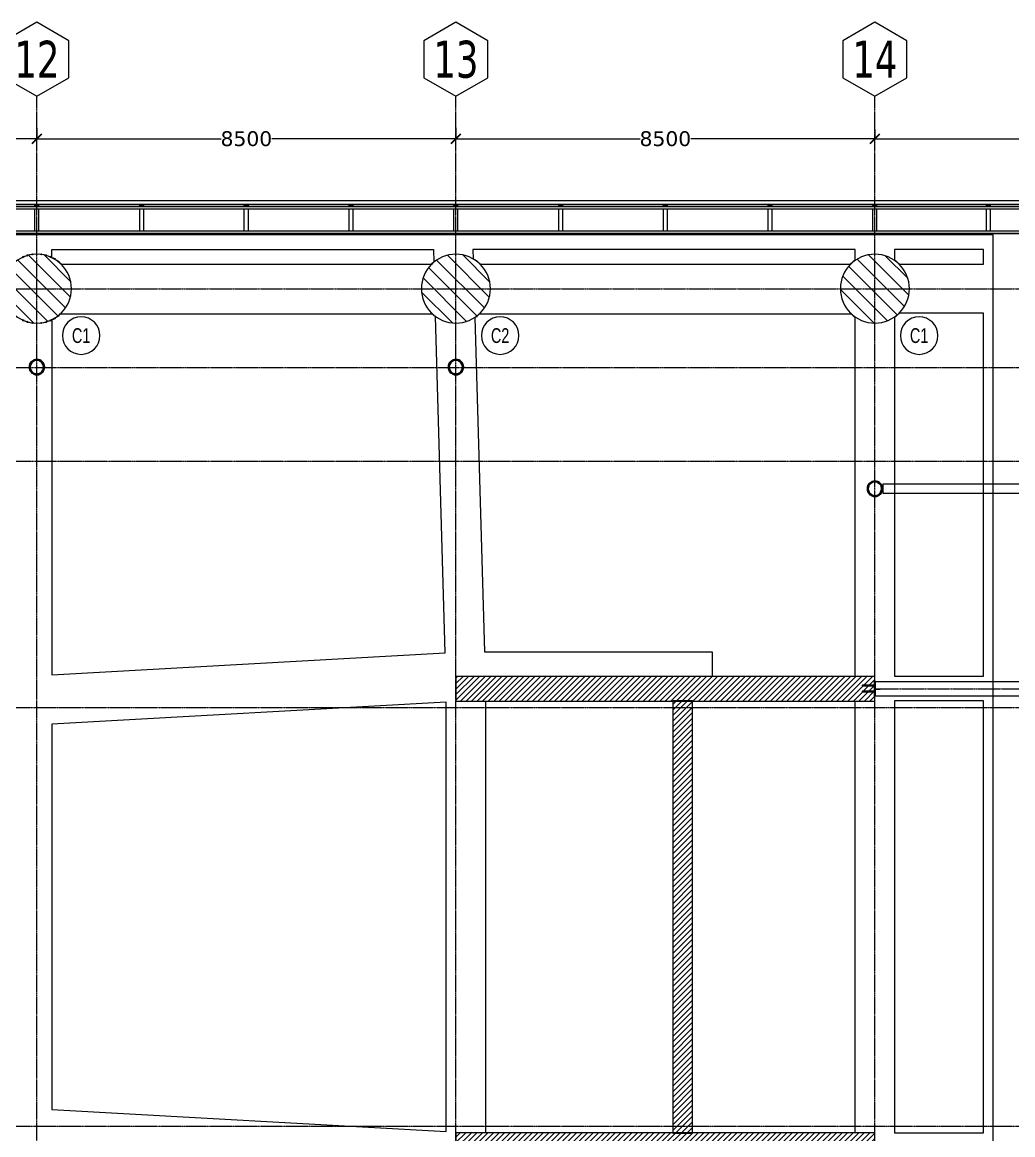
# Model space of a CAD drawing. Header units: millimetres. Extents: x -13767 to 81767, y -11242 to 31862.
# Drawn here: x 42203 to 62297, y 8328 to 30907 of the extents above; entities that cross this region are included whole.
import ezdxf
from ezdxf.enums import TextEntityAlignment as Align

# ---------------------------------------------------------------- set-up
doc = ezdxf.new("R2010")
doc.units = ezdxf.units.MM
doc.header["$LTSCALE"] = 0.95
doc.linetypes.add('DXK_LINE_DOT3', pattern=[5.9187, 2.979, -0.9799, 0.9799, -0.9799])
for name, color, linetype, lineweight in [('0-1', 250, 'Continuous', 5), ('A-WALL-HDLN-1', 110, 'Continuous', 35), ('E_B_PLACA-1', 10, 'Continuous', 25), ('E_B_PLACA-2', 31, 'Continuous', 25), ('E_COLUMNAS', 1, 'Continuous', 18), ('E_COLUMNAS-2', 1, 'Continuous', 25), ('E_COLUMNAS-4', 1, 'Continuous', 35), ('E_TEXTO', 3, 'Continuous', 9), ('E_VIGAS', 5, 'Continuous', 9), ('E_VIGAS-1', 6, 'Continuous', 25), ('E_VIGAS-2', 10, 'Continuous', 25), ('HCB_EJES', 1, 'DXK_LINE_DOT3', 9), ('HCB_VIGAS', 4, 'Continuous', 15), ('S-COLS-HDLN-1', 1, 'Continuous', 35)]:
    doc.layers.add(name, color=color, linetype=linetype, lineweight=lineweight)
for name, color, linetype in [('COTAS', 8, 'Continuous'), ('HCB-ACH_PANT', 253, 'Continuous'), ('HCB-EJES', 1, 'Continuous'), ('HCB-PLATINAS', 5, 'Continuous'), ('HCB-ROTULOS', 2, 'Continuous'), ('HCB_PANTALLAS', 6, 'Continuous')]:
    doc.layers.add(name, color=color, linetype=linetype)
doc.styles.add('Arial Narrow', font='', dxfattribs={"width": 0.85, "height": 0.3})
doc.styles.add('VERDANA', font='verdana.ttf')
doc.styles.get('Arial Narrow').set_extended_font_data('Arial Narrow')
doc.dimstyles.new('1.125', dxfattribs={"dimscale": 0, "dimtxt": 300, "dimasz": 200, "dimexe": 4, "dimexo": 4, "dimgap": 15, "dimtad": 0, "dimdec": 0, "dimzin": 4, "dimdsep": 46, "dimtxsty": 'VERDANA', "dimblk": 'ARCHTICK', "dimcen": -10, "dimclrd": 256, "dimclrt": 3, "dimadec": 0, "dimazin": 0, "dimtfac": 1, "dimtdec": 0, "dimtmove": 2, "dimatfit": 0, "dimldrblk": 'OBLIQUE', "dimfxl": 0.05, "dimtolj": 1, "dimtzin": 0, "dimarcsym": 0})

# ---------------------------------------------------------------- blocks, each defined once
blk = doc.blocks.new('EST_SFM_VIGA-METALICA-SECCION-C - EST_SFM_VIGA-METALICA-UPN160-1558583-_26_00m_N_E_-NIVEL-7 DOC')
at = {"layer": 'E_VIGAS-1'}
for p, q in [((30.113, 0.018), (-30.274, 0.018)), ((-30.269, -0.047), (30.107, -0.047))]:
    blk.add_line(p, q, dxfattribs=at)
blk = doc.blocks.new('EST_SFM_VIGA-METALICA-SECCION-C - EST_SFM_VIGA-METALICA-UPN100-1526554-_26_00m_N_E_-NIVEL-7 DOC')
at = {"layer": 'E_VIGAS-2'}
for p, q in [((34.942, 0.018), (-34.929, 0.018)), ((-34.929, -0.032), (34.942, -0.032))]:
    blk.add_line(p, q, dxfattribs=at)
blk = doc.blocks.new('EST_SFM_VIGA-METALICA-SECCION-C - EST_SFM_VIGA-METALICA-UPN100-1526616-_26_00m_N_E_-NIVEL-7 DOC')
at = {"layer": 'E_VIGAS-2'}
for p, q in [((29.794, 0.032), (-30.582, 0.032)), ((-30.582, -0.018), (29.794, -0.018))]:
    blk.add_line(p, q, dxfattribs=at)
blk = doc.blocks.new('DCTIB_CNI_EST_MOD-1A-FAC_0001_rvt-1-_26_00m_N_E_-NIVEL-7 DOC')
at = {"layer": 'E_B_PLACA-1'}
for p, q in [((-75.147, 167.83), (-5.177, 167.83)), ((-9.976, 167.28), (-70.353, 167.28))]:
    blk.add_line(p, q, dxfattribs=at)
at = {"layer": 'E_B_PLACA-2'}
for p, q in [((-5.177, 167.83), (-75.147, 167.83)), ((-70.353, 167.28), (-9.976, 167.28))]:
    blk.add_line(p, q, dxfattribs=at)
at = {"layer": 'E_VIGAS-1'}
for p, q in [((-31.703, 167.859), (-31.675, 167.859)), ((-31.703, 167.858), (-31.703, 167.859)), ((-31.621, 167.858), (-31.703, 167.858)), ((-31.703, 167.83), (-31.703, 167.858)), ((-31.664, 167.864), (-31.664, 167.878)), ((-31.664, 167.859), (-31.664, 167.864)), ((-31.659, 167.878), (-31.659, 167.864)), ((-31.659, 167.864), (-31.659, 167.859)), ((-31.649, 167.859), (-31.621, 167.859)), ((-31.621, 167.859), (-31.621, 167.858)), ((-31.621, 167.83), (-31.621, 167.858)), ((-29.578, 167.858), (-29.578, 167.859)), ((-29.578, 167.859), (-29.55, 167.859)), ((-29.496, 167.858), (-29.578, 167.858)), ((-29.578, 167.858), (-29.578, 167.83)), ((-29.54, 167.864), (-29.54, 167.878)), ((-29.54, 167.859), (-29.54, 167.864)), ((-29.535, 167.878), (-29.535, 167.864)), ((-29.535, 167.864), (-29.535, 167.859)), ((-29.524, 167.859), (-29.496, 167.859)), ((-29.496, 167.859), (-29.496, 167.858)), ((-29.496, 167.858), (-29.496, 167.83)), ((-27.454, 167.859), (-27.426, 167.859)), ((-27.454, 167.858), (-27.454, 167.859)), ((-27.372, 167.858), (-27.454, 167.858)), ((-27.454, 167.83), (-27.454, 167.858)), ((-27.415, 167.864), (-27.415, 167.878)), ((-27.415, 167.859), (-27.415, 167.864)), ((-27.41, 167.878), (-27.41, 167.864)), ((-27.41, 167.864), (-27.41, 167.859)), ((-27.399, 167.859), (-27.372, 167.859)), ((-27.372, 167.859), (-27.372, 167.858)), ((-27.372, 167.83), (-27.372, 167.858)), ((-25.328, 167.859), (-25.3, 167.859)), ((-25.328, 167.858), (-25.328, 167.859)), ((-25.246, 167.858), (-25.328, 167.858)), ((-25.328, 167.83), (-25.328, 167.858)), ((-25.29, 167.864), (-25.29, 167.878)), ((-25.29, 167.859), (-25.29, 167.864)), ((-25.285, 167.878), (-25.285, 167.864)), ((-25.285, 167.864), (-25.285, 167.859)), ((-25.274, 167.859), (-25.246, 167.859)), ((-25.246, 167.859), (-25.246, 167.858)), ((-25.246, 167.83), (-25.246, 167.858)), ((-23.203, 167.859), (-23.175, 167.859)), ((-23.203, 167.858), (-23.203, 167.859)), ((-23.121, 167.858), (-23.203, 167.858)), ((-23.203, 167.83), (-23.203, 167.858)), ((-23.164, 167.864), (-23.164, 167.878)), ((-23.164, 167.859), (-23.164, 167.864)), ((-23.159, 167.878), (-23.159, 167.864)), ((-23.159, 167.864), (-23.159, 167.859)), ((-23.149, 167.859), (-23.121, 167.859)), ((-23.121, 167.859), (-23.121, 167.858)), ((-23.121, 167.83), (-23.121, 167.858)), ((-21.078, 167.858), (-21.078, 167.859)), ((-21.078, 167.859), (-21.05, 167.859)), ((-20.996, 167.858), (-21.078, 167.858)), ((-21.078, 167.858), (-21.078, 167.83)), ((-21.04, 167.864), (-21.04, 167.878)), ((-21.04, 167.859), (-21.04, 167.864)), ((-21.035, 167.878), (-21.035, 167.864)), ((-21.035, 167.864), (-21.035, 167.859)), ((-21.024, 167.859), (-20.996, 167.859)), ((-20.996, 167.859), (-20.996, 167.858)), ((-20.996, 167.858), (-20.996, 167.83)), ((-18.953, 167.859), (-18.925, 167.859)), ((-18.953, 167.858), (-18.953, 167.859)), ((-18.871, 167.858), (-18.953, 167.858)), ((-18.953, 167.83), (-18.953, 167.858)), ((-18.915, 167.864), (-18.915, 167.878)), ((-18.915, 167.859), (-18.915, 167.864)), ((-18.91, 167.878), (-18.91, 167.864)), ((-18.91, 167.864), (-18.91, 167.859)), ((-18.899, 167.859), (-18.871, 167.859)), ((-18.871, 167.859), (-18.871, 167.858)), ((-18.871, 167.83), (-18.871, 167.858)), ((-16.828, 167.859), (-16.8, 167.859)), ((-16.828, 167.858), (-16.828, 167.859)), ((-16.746, 167.858), (-16.828, 167.858)), ((-16.828, 167.83), (-16.828, 167.858)), ((-16.79, 167.864), (-16.79, 167.878)), ((-16.79, 167.859), (-16.79, 167.864)), ((-16.785, 167.878), (-16.785, 167.864)), ((-16.785, 167.864), (-16.785, 167.859)), ((-16.774, 167.859), (-16.746, 167.859)), ((-16.746, 167.859), (-16.746, 167.858)), ((-16.746, 167.83), (-16.746, 167.858)), ((-14.703, 167.859), (-14.675, 167.859)), ((-14.703, 167.858), (-14.703, 167.859)), ((-14.703, 167.858), (-14.621, 167.858)), ((-14.621, 167.858), (-14.703, 167.858)), ((-14.703, 167.83), (-14.703, 167.858)), ((-14.665, 167.864), (-14.665, 167.878)), ((-14.665, 167.859), (-14.665, 167.864)), ((-14.66, 167.878), (-14.66, 167.864)), ((-14.66, 167.864), (-14.66, 167.859)), ((-14.649, 167.859), (-14.621, 167.859)), ((-14.621, 167.859), (-14.621, 167.858)), ((-14.621, 167.83), (-14.621, 167.858)), ((-12.403, 167.858), (-12.403, 167.859)), ((-12.403, 167.859), (-12.375, 167.859)), ((-12.403, 167.858), (-12.321, 167.858)), ((-12.321, 167.858), (-12.403, 167.858)), ((-12.403, 167.858), (-12.403, 167.83)), ((-12.365, 167.864), (-12.365, 167.878)), ((-12.365, 167.859), (-12.365, 167.864)), ((-12.36, 167.878), (-12.36, 167.864)), ((-12.36, 167.864), (-12.36, 167.859)), ((-12.349, 167.859), (-12.321, 167.859)), ((-12.321, 167.859), (-12.321, 167.858)), ((-12.321, 167.858), (-12.321, 167.83)), ((-31.703, 167.263), (-31.703, 167.28)), ((-31.621, 167.263), (-31.703, 167.263)), ((-31.621, 167.263), (-31.621, 167.28)), ((-29.578, 167.28), (-29.578, 167.263)), ((-29.496, 167.263), (-29.578, 167.263)), ((-29.496, 167.28), (-29.496, 167.263)), ((-27.454, 167.26), (-27.454, 167.28)), ((-27.372, 167.26), (-27.454, 167.26)), ((-27.372, 167.26), (-27.372, 167.28)), ((-25.328, 167.263), (-25.328, 167.28)), ((-25.246, 167.263), (-25.328, 167.263)), ((-25.246, 167.263), (-25.246, 167.28)), ((-23.203, 167.263), (-23.203, 167.28)), ((-23.121, 167.263), (-23.203, 167.263)), ((-23.121, 167.263), (-23.121, 167.28)), ((-21.078, 167.28), (-21.078, 167.263)), ((-20.996, 167.263), (-21.078, 167.263)), ((-20.996, 167.28), (-20.996, 167.263)), ((-18.953, 167.263), (-18.953, 167.28)), ((-18.871, 167.263), (-18.953, 167.263)), ((-18.871, 167.263), (-18.871, 167.28)), ((-16.828, 167.263), (-16.828, 167.28)), ((-16.746, 167.263), (-16.828, 167.263)), ((-16.746, 167.263), (-16.746, 167.28)), ((-14.703, 167.263), (-14.703, 167.28)), ((-14.621, 167.263), (-14.703, 167.263)), ((-14.621, 167.263), (-14.621, 167.28)), ((-12.403, 167.28), (-12.403, 167.263)), ((-12.321, 167.263), (-12.403, 167.263)), ((-12.321, 167.28), (-12.321, 167.263))]:
    blk.add_line(p, q, dxfattribs=at)
for points, knots in [([(-31.664, 167.864), (-31.664, 167.863), (-31.665, 167.862), (-31.666, 167.86), (-31.668, 167.86), (-31.669, 167.859), (-31.67, 167.859), (-31.672, 167.859), (-31.674, 167.859), (-31.675, 167.859)], [0, 0, 0, 0, 0.285714, 0.428571, 0.571429, 0.678571, 0.732143, 0.785714, 1, 1, 1, 1]), ([(-31.675, 167.859), (-31.674, 167.859), (-31.673, 167.859), (-31.67, 167.859), (-31.668, 167.86), (-31.666, 167.86), (-31.665, 167.862), (-31.664, 167.863), (-31.664, 167.864)], [0, 0, 0, 0, 0.142857, 0.285714, 0.428571, 0.571429, 0.785714, 1, 1, 1, 1]), ([(-31.659, 167.864), (-31.659, 167.863), (-31.659, 167.862), (-31.657, 167.86), (-31.656, 167.86), (-31.654, 167.859), (-31.653, 167.859), (-31.652, 167.859), (-31.65, 167.859), (-31.649, 167.859)], [0, 0, 0, 0, 0.285714, 0.428571, 0.571429, 0.678571, 0.732143, 0.785714, 1, 1, 1, 1]), ([(-31.649, 167.859), (-31.65, 167.859), (-31.651, 167.859), (-31.654, 167.859), (-31.656, 167.86), (-31.658, 167.86), (-31.659, 167.862), (-31.659, 167.863), (-31.659, 167.864)], [0, 0, 0, 0, 0.142857, 0.285714, 0.428571, 0.571429, 0.785714, 1, 1, 1, 1]), ([(-29.55, 167.859), (-29.549, 167.859), (-29.548, 167.859), (-29.545, 167.859), (-29.543, 167.86), (-29.541, 167.86), (-29.54, 167.862), (-29.54, 167.863), (-29.54, 167.864)], [0, 0, 0, 0, 0.142857, 0.285714, 0.428571, 0.571429, 0.785714, 1, 1, 1, 1]), ([(-29.54, 167.864), (-29.54, 167.863), (-29.54, 167.862), (-29.542, 167.86), (-29.543, 167.86), (-29.545, 167.859), (-29.546, 167.859), (-29.547, 167.859), (-29.549, 167.859), (-29.55, 167.859)], [0, 0, 0, 0, 0.285714, 0.428571, 0.571429, 0.678571, 0.732143, 0.785714, 1, 1, 1, 1]), ([(-29.524, 167.859), (-29.525, 167.859), (-29.526, 167.859), (-29.529, 167.859), (-29.531, 167.86), (-29.533, 167.86), (-29.534, 167.862), (-29.535, 167.863), (-29.535, 167.864)], [0, 0, 0, 0, 0.142857, 0.285714, 0.428571, 0.571429, 0.785714, 1, 1, 1, 1]), ([(-29.535, 167.864), (-29.535, 167.863), (-29.534, 167.862), (-29.533, 167.86), (-29.531, 167.86), (-29.53, 167.859), (-29.529, 167.859), (-29.527, 167.859), (-29.525, 167.859), (-29.524, 167.859)], [0, 0, 0, 0, 0.285714, 0.428571, 0.571429, 0.678571, 0.732143, 0.785714, 1, 1, 1, 1]), ([(-27.415, 167.864), (-27.415, 167.863), (-27.415, 167.862), (-27.417, 167.86), (-27.419, 167.86), (-27.42, 167.859), (-27.421, 167.859), (-27.423, 167.859), (-27.424, 167.859), (-27.426, 167.859)], [0, 0, 0, 0, 0.285714, 0.428571, 0.571429, 0.678571, 0.732143, 0.785714, 1, 1, 1, 1]), ([(-27.426, 167.859), (-27.425, 167.859), (-27.423, 167.859), (-27.421, 167.859), (-27.419, 167.86), (-27.417, 167.86), (-27.415, 167.862), (-27.415, 167.863), (-27.415, 167.864)], [0, 0, 0, 0, 0.142857, 0.285714, 0.428571, 0.571429, 0.785714, 1, 1, 1, 1]), ([(-27.41, 167.864), (-27.41, 167.863), (-27.41, 167.862), (-27.408, 167.86), (-27.407, 167.86), (-27.405, 167.859), (-27.404, 167.859), (-27.402, 167.859), (-27.401, 167.859), (-27.399, 167.859)], [0, 0, 0, 0, 0.285714, 0.428571, 0.571429, 0.678571, 0.732143, 0.785714, 1, 1, 1, 1]), ([(-27.399, 167.859), (-27.4, 167.859), (-27.402, 167.859), (-27.404, 167.859), (-27.406, 167.86), (-27.408, 167.86), (-27.41, 167.862), (-27.41, 167.863), (-27.41, 167.864)], [0, 0, 0, 0, 0.142857, 0.285714, 0.428571, 0.571429, 0.785714, 1, 1, 1, 1]), ([(-25.29, 167.864), (-25.29, 167.863), (-25.29, 167.862), (-25.292, 167.86), (-25.293, 167.86), (-25.295, 167.859), (-25.296, 167.859), (-25.297, 167.859), (-25.299, 167.859), (-25.3, 167.859)], [0, 0, 0, 0, 0.285714, 0.428571, 0.571429, 0.678571, 0.732143, 0.785714, 1, 1, 1, 1]), ([(-25.3, 167.859), (-25.299, 167.859), (-25.298, 167.859), (-25.295, 167.859), (-25.293, 167.86), (-25.291, 167.86), (-25.29, 167.862), (-25.29, 167.863), (-25.29, 167.864)], [0, 0, 0, 0, 0.142857, 0.285714, 0.428571, 0.571429, 0.785714, 1, 1, 1, 1]), ([(-25.285, 167.864), (-25.285, 167.863), (-25.284, 167.862), (-25.283, 167.86), (-25.281, 167.86), (-25.28, 167.859), (-25.279, 167.859), (-25.277, 167.859), (-25.275, 167.859), (-25.274, 167.859)], [0, 0, 0, 0, 0.285714, 0.428571, 0.571429, 0.678571, 0.732143, 0.785714, 1, 1, 1, 1]), ([(-25.274, 167.859), (-25.275, 167.859), (-25.276, 167.859), (-25.279, 167.859), (-25.281, 167.86), (-25.283, 167.86), (-25.284, 167.862), (-25.285, 167.863), (-25.285, 167.864)], [0, 0, 0, 0, 0.142857, 0.285714, 0.428571, 0.571429, 0.785714, 1, 1, 1, 1]), ([(-23.164, 167.864), (-23.164, 167.863), (-23.165, 167.862), (-23.166, 167.86), (-23.168, 167.86), (-23.169, 167.859), (-23.17, 167.859), (-23.172, 167.859), (-23.174, 167.859), (-23.175, 167.859)], [0, 0, 0, 0, 0.285714, 0.428571, 0.571429, 0.678571, 0.732143, 0.785714, 1, 1, 1, 1]), ([(-23.175, 167.859), (-23.174, 167.859), (-23.173, 167.859), (-23.17, 167.859), (-23.168, 167.86), (-23.166, 167.86), (-23.165, 167.862), (-23.164, 167.863), (-23.164, 167.864)], [0, 0, 0, 0, 0.142857, 0.285714, 0.428571, 0.571429, 0.785714, 1, 1, 1, 1]), ([(-23.159, 167.864), (-23.159, 167.863), (-23.159, 167.862), (-23.157, 167.86), (-23.156, 167.86), (-23.154, 167.859), (-23.153, 167.859), (-23.152, 167.859), (-23.15, 167.859), (-23.149, 167.859)], [0, 0, 0, 0, 0.285714, 0.428571, 0.571429, 0.678571, 0.732143, 0.785714, 1, 1, 1, 1]), ([(-23.149, 167.859), (-23.15, 167.859), (-23.151, 167.859), (-23.154, 167.859), (-23.156, 167.86), (-23.158, 167.86), (-23.159, 167.862), (-23.159, 167.863), (-23.159, 167.864)], [0, 0, 0, 0, 0.142857, 0.285714, 0.428571, 0.571429, 0.785714, 1, 1, 1, 1]), ([(-21.05, 167.859), (-21.049, 167.859), (-21.048, 167.859), (-21.045, 167.859), (-21.043, 167.86), (-21.041, 167.86), (-21.04, 167.862), (-21.04, 167.863), (-21.04, 167.864)], [0, 0, 0, 0, 0.142857, 0.285714, 0.428571, 0.571429, 0.785714, 1, 1, 1, 1]), ([(-21.04, 167.864), (-21.04, 167.863), (-21.04, 167.862), (-21.042, 167.86), (-21.043, 167.86), (-21.045, 167.859), (-21.046, 167.859), (-21.047, 167.859), (-21.049, 167.859), (-21.05, 167.859)], [0, 0, 0, 0, 0.285714, 0.428571, 0.571429, 0.678571, 0.732143, 0.785714, 1, 1, 1, 1]), ([(-21.024, 167.859), (-21.025, 167.859), (-21.026, 167.859), (-21.029, 167.859), (-21.031, 167.86), (-21.033, 167.86), (-21.034, 167.862), (-21.035, 167.863), (-21.035, 167.864)], [0, 0, 0, 0, 0.142857, 0.285714, 0.428571, 0.571429, 0.785714, 1, 1, 1, 1]), ([(-21.035, 167.864), (-21.035, 167.863), (-21.034, 167.862), (-21.033, 167.86), (-21.031, 167.86), (-21.03, 167.859), (-21.029, 167.859), (-21.027, 167.859), (-21.025, 167.859), (-21.024, 167.859)], [0, 0, 0, 0, 0.285714, 0.428571, 0.571429, 0.678571, 0.732143, 0.785714, 1, 1, 1, 1]), ([(-18.915, 167.864), (-18.915, 167.863), (-18.915, 167.862), (-18.917, 167.86), (-18.918, 167.86), (-18.92, 167.859), (-18.921, 167.859), (-18.922, 167.859), (-18.924, 167.859), (-18.925, 167.859)], [0, 0, 0, 0, 0.285714, 0.428571, 0.571429, 0.678571, 0.732143, 0.785714, 1, 1, 1, 1]), ([(-18.925, 167.859), (-18.924, 167.859), (-18.923, 167.859), (-18.92, 167.859), (-18.918, 167.86), (-18.916, 167.86), (-18.915, 167.862), (-18.915, 167.863), (-18.915, 167.864)], [0, 0, 0, 0, 0.142857, 0.285714, 0.428571, 0.571429, 0.785714, 1, 1, 1, 1]), ([(-18.91, 167.864), (-18.91, 167.863), (-18.909, 167.862), (-18.908, 167.86), (-18.906, 167.86), (-18.905, 167.859), (-18.904, 167.859), (-18.902, 167.859), (-18.9, 167.859), (-18.899, 167.859)], [0, 0, 0, 0, 0.285714, 0.428571, 0.571429, 0.678571, 0.732143, 0.785714, 1, 1, 1, 1]), ([(-18.899, 167.859), (-18.9, 167.859), (-18.901, 167.859), (-18.904, 167.859), (-18.906, 167.86), (-18.908, 167.86), (-18.909, 167.862), (-18.91, 167.863), (-18.91, 167.864)], [0, 0, 0, 0, 0.142857, 0.285714, 0.428571, 0.571429, 0.785714, 1, 1, 1, 1]), ([(-16.79, 167.864), (-16.79, 167.863), (-16.79, 167.862), (-16.792, 167.86), (-16.793, 167.86), (-16.795, 167.859), (-16.796, 167.859), (-16.797, 167.859), (-16.799, 167.859), (-16.8, 167.859)], [0, 0, 0, 0, 0.285714, 0.428571, 0.571429, 0.678571, 0.732143, 0.785714, 1, 1, 1, 1]), ([(-16.8, 167.859), (-16.799, 167.859), (-16.798, 167.859), (-16.795, 167.859), (-16.793, 167.86), (-16.791, 167.86), (-16.79, 167.862), (-16.79, 167.863), (-16.79, 167.864)], [0, 0, 0, 0, 0.142857, 0.285714, 0.428571, 0.571429, 0.785714, 1, 1, 1, 1]), ([(-16.785, 167.864), (-16.785, 167.863), (-16.784, 167.862), (-16.783, 167.86), (-16.781, 167.86), (-16.78, 167.859), (-16.779, 167.859), (-16.777, 167.859), (-16.775, 167.859), (-16.774, 167.859)], [0, 0, 0, 0, 0.285714, 0.428571, 0.571429, 0.678571, 0.732143, 0.785714, 1, 1, 1, 1]), ([(-16.774, 167.859), (-16.775, 167.859), (-16.776, 167.859), (-16.779, 167.859), (-16.781, 167.86), (-16.783, 167.86), (-16.784, 167.862), (-16.785, 167.863), (-16.785, 167.864)], [0, 0, 0, 0, 0.142857, 0.285714, 0.428571, 0.571429, 0.785714, 1, 1, 1, 1]), ([(-14.665, 167.864), (-14.665, 167.863), (-14.665, 167.862), (-14.667, 167.86), (-14.668, 167.86), (-14.67, 167.859), (-14.671, 167.859), (-14.672, 167.859), (-14.674, 167.859), (-14.675, 167.859)], [0, 0, 0, 0, 0.285714, 0.428571, 0.571429, 0.678571, 0.732143, 0.785714, 1, 1, 1, 1]), ([(-14.675, 167.859), (-14.674, 167.859), (-14.673, 167.859), (-14.67, 167.859), (-14.668, 167.86), (-14.666, 167.86), (-14.665, 167.862), (-14.665, 167.863), (-14.665, 167.864)], [0, 0, 0, 0, 0.142857, 0.285714, 0.428571, 0.571429, 0.785714, 1, 1, 1, 1]), ([(-14.66, 167.864), (-14.66, 167.863), (-14.659, 167.862), (-14.658, 167.86), (-14.656, 167.86), (-14.655, 167.859), (-14.654, 167.859), (-14.652, 167.859), (-14.65, 167.859), (-14.649, 167.859)], [0, 0, 0, 0, 0.285714, 0.428571, 0.571429, 0.678571, 0.732143, 0.785714, 1, 1, 1, 1]), ([(-14.649, 167.859), (-14.65, 167.859), (-14.651, 167.859), (-14.654, 167.859), (-14.656, 167.86), (-14.658, 167.86), (-14.659, 167.862), (-14.66, 167.863), (-14.66, 167.864)], [0, 0, 0, 0, 0.142857, 0.285714, 0.428571, 0.571429, 0.785714, 1, 1, 1, 1]), ([(-12.375, 167.859), (-12.374, 167.859), (-12.373, 167.859), (-12.37, 167.859), (-12.368, 167.86), (-12.366, 167.86), (-12.365, 167.862), (-12.365, 167.863), (-12.365, 167.864)], [0, 0, 0, 0, 0.142857, 0.285714, 0.428571, 0.571429, 0.785714, 1, 1, 1, 1]), ([(-12.365, 167.864), (-12.365, 167.863), (-12.365, 167.862), (-12.367, 167.86), (-12.368, 167.86), (-12.37, 167.859), (-12.371, 167.859), (-12.372, 167.859), (-12.374, 167.859), (-12.375, 167.859)], [0, 0, 0, 0, 0.285714, 0.428571, 0.571429, 0.678571, 0.732143, 0.785714, 1, 1, 1, 1]), ([(-12.349, 167.859), (-12.35, 167.859), (-12.351, 167.859), (-12.354, 167.859), (-12.356, 167.86), (-12.358, 167.86), (-12.359, 167.862), (-12.36, 167.863), (-12.36, 167.864)], [0, 0, 0, 0, 0.142857, 0.285714, 0.428571, 0.571429, 0.785714, 1, 1, 1, 1]), ([(-12.36, 167.864), (-12.36, 167.863), (-12.359, 167.862), (-12.358, 167.86), (-12.356, 167.86), (-12.355, 167.859), (-12.354, 167.859), (-12.352, 167.859), (-12.35, 167.859), (-12.349, 167.859)], [0, 0, 0, 0, 0.285714, 0.428571, 0.571429, 0.678571, 0.732143, 0.785714, 1, 1, 1, 1])]:
    blk.add_open_spline(points, degree=3, knots=knots, dxfattribs=at)
at = {"layer": 'E_VIGAS-2'}
for p, q in [((-31.703, 167.33), (-31.703, 167.78)), ((-31.621, 167.33), (-31.621, 167.78)), ((-29.578, 167.78), (-29.578, 167.33)), ((-29.496, 167.78), (-29.496, 167.33)), ((-27.454, 167.33), (-27.454, 167.78)), ((-27.372, 167.33), (-27.372, 167.78)), ((-25.328, 167.33), (-25.328, 167.78)), ((-25.246, 167.33), (-25.246, 167.78)), ((-23.203, 167.33), (-23.203, 167.78)), ((-23.121, 167.33), (-23.121, 167.78)), ((-21.078, 167.78), (-21.078, 167.33)), ((-20.996, 167.78), (-20.996, 167.33)), ((-18.953, 167.33), (-18.953, 167.78)), ((-18.871, 167.33), (-18.871, 167.78)), ((-16.828, 167.33), (-16.828, 167.78)), ((-16.746, 167.33), (-16.746, 167.78)), ((-14.703, 167.33), (-14.703, 167.78)), ((-14.621, 167.33), (-14.621, 167.78)), ((-12.403, 167.78), (-12.403, 167.33)), ((-12.321, 167.78), (-12.321, 167.33))]:
    blk.add_line(p, q, dxfattribs=at)
at = {"layer": 'E_VIGAS-1'}
for name, p in [('EST_SFM_VIGA-METALICA-SECCION-C - EST_SFM_VIGA-METALICA-UPN160-1558583-_26_00m_N_E_-NIVEL-7 DOC', (-40.084, 167.925)), ('EST_SFM_VIGA-METALICA-SECCION-C - EST_SFM_VIGA-METALICA-UPN100-1526554-_26_00m_N_E_-NIVEL-7 DOC', (-40.169, 167.812)), ('EST_SFM_VIGA-METALICA-SECCION-C - EST_SFM_VIGA-METALICA-UPN100-1526616-_26_00m_N_E_-NIVEL-7 DOC', (-39.77, 167.298))]:
    blk.add_blockref(name, p, dxfattribs=at)
blk = doc.blocks.new('EST_SCM_COLUMNA-SECCION-CIRCULAR - EST_SCM_COLUMNA-CONCRETO-CIRCULAR_Ø_140cm-V13-_26_00m_N_E_-NIVEL-7 DOC')
at = {"layer": 'E_COLUMNAS'}
h = blk.add_hatch(dxfattribs=at)
h.set_pattern_fill('FP_12', color=256, style=0, pattern_type=2)
h.set_pattern_definition([(135, (31.662, -166.162), (-0.15909903, -0.15909903), [])])
h.paths.add_polyline_path([(0, -0.7), (0.091, -0.694), (0.181, -0.676), (0.268, -0.647), (0.35, -0.606), (0.426, -0.555), (0.495, -0.495), (0.555, -0.426), (0.606, -0.35), (0.647, -0.268), (0.676, -0.181), (0.694, -0.091), (0.7, 0), (0.694, 0.093), (0.675, 0.183), (0.645, 0.271), (0.603, 0.354), (0.551, 0.431), (0.485, 0.503), (0.426, 0.555), (0.347, 0.608), (0.265, 0.648), (0.179, 0.677), (0.089, 0.694), (-0.005, 0.7), (-0.091, 0.694), (-0.181, 0.676), (-0.268, 0.647), (-0.35, 0.606), (-0.426, 0.555), (-0.495, 0.495), (-0.555, 0.426), (-0.606, 0.35), (-0.649, 0.261), (-0.676, 0.181), (-0.694, 0.091), (-0.7, 0), (-0.694, -0.093), (-0.675, -0.183), (-0.645, -0.271), (-0.603, -0.354), (-0.551, -0.431), (-0.487, -0.502), (-0.426, -0.555), (-0.339, -0.612), (-0.259, -0.65), (-0.169, -0.679), (-0.091, -0.694), (-0.005, -0.7)])
at = {"layer": 'E_COLUMNAS-2'}
for start, end in [(0, 180), (180, 0)]:
    blk.add_arc((0, 0), 0.7, start, end, dxfattribs=at)
blk = doc.blocks.new('EST_SCM_COLUMNA-SECCION-CIRCULAR - EST_SCM_COLUMNA-CONCRETO-CIRCULAR_Ø_140cm-V14-_26_00m_N_E_-NIVEL-7 DOC')
at = {"layer": 'E_COLUMNAS'}
h = blk.add_hatch(dxfattribs=at)
h.set_pattern_fill('FP_13', color=256, style=0, pattern_type=2)
h.set_pattern_definition([(135, (14.662, -166.162), (-0.15909903, -0.15909903), [])])
h.paths.add_polyline_path([(0, -0.7), (0.091, -0.694), (0.181, -0.676), (0.268, -0.647), (0.35, -0.606), (0.426, -0.555), (0.495, -0.495), (0.555, -0.426), (0.606, -0.35), (0.647, -0.268), (0.676, -0.181), (0.694, -0.091), (0.7, 0), (0.694, 0.093), (0.675, 0.183), (0.645, 0.271), (0.603, 0.354), (0.551, 0.431), (0.489, 0.5), (0.426, 0.555), (0.339, 0.612), (0.256, 0.651), (0.169, 0.679), (0.078, 0.695), (-0.004, 0.7), (-0.091, 0.694), (-0.181, 0.676), (-0.268, 0.647), (-0.35, 0.606), (-0.426, 0.555), (-0.495, 0.495), (-0.555, 0.426), (-0.606, 0.35), (-0.649, 0.261), (-0.676, 0.181), (-0.694, 0.091), (-0.7, 0), (-0.694, -0.093), (-0.675, -0.183), (-0.645, -0.271), (-0.603, -0.354), (-0.551, -0.431), (-0.489, -0.5), (-0.426, -0.555), (-0.339, -0.612), (-0.255, -0.651), (-0.168, -0.679), (-0.091, -0.694)])
at = {"layer": 'E_COLUMNAS-2'}
for start, end in [(0, 180), (180, 0)]:
    blk.add_arc((0, 0), 0.7, start, end, dxfattribs=at)
blk = doc.blocks.new('EST_SCM_COLUMNA-METALICA-SECCION-CIRCULAR - EST_SCM_COLUMNA-TUBULAR-CIRCULAR_PTEØ_12__e_10_3mm-2693341-_26_00m_N_E_-NIVEL-7 DOC')
at = {"layer": 'S-COLS-HDLN-1'}
for radius, start, end in [(0.152, 0, 180), (0.152, 180, 0), (0.142, 360, 180), (0.142, 180, 360)]:
    blk.add_arc((0, 0), radius, start, end, dxfattribs=at)
blk = doc.blocks.new('_ArchTick')
at = {"color": 0, "linetype": 'ByBlock', "const_width": 0.15}
blk.add_lwpolyline([(-0.5, -0.5), (0.5, 0.5)], dxfattribs=at)
blk = doc.blocks.new('*D116')
at = {"layer": 'COTAS', "color": 0, "lineweight": -2, "transparency": 16777216}
for p, q in [((34000, 28756), (34000, 28538)), ((42500, 28756), (42500, 28538))]:
    blk.add_line(p, q, dxfattribs=at)
at = {"layer": 'COTAS', "lineweight": -2, "transparency": 16777216}
for p, q in [((34000, 28542), (37736, 28542)), ((42500, 28542), (38764, 28542))]:
    blk.add_line(p, q, dxfattribs=at)
at = {"layer": 'Defpoints', "color": 0, "transparency": 16777216}
for p in [(34000, 28760), (42500, 28760), (42500, 28542)]:
    blk.add_point(p, dxfattribs=at)
at = {"layer": 'COTAS', "lineweight": -2, "transparency": 16777216, "xscale": 200, "yscale": 200, "zscale": 200, "rotation": 180}
blk.add_blockref('_ArchTick', (34000, 28542), dxfattribs=at)
at = {"layer": 'COTAS', "lineweight": -2, "transparency": 16777216, "xscale": 200, "yscale": 200, "zscale": 200}
blk.add_blockref('_ArchTick', (42500, 28542), dxfattribs=at)
at = {"layer": 'COTAS', "color": 3, "transparency": 16777216, "insert": (38250, 28542), "char_height": 300, "attachment_point": 5, "style": 'VERDANA'}
blk.add_mtext('\\A1;8500', dxfattribs=at)
blk = doc.blocks.new('_Oblique')
at = {"color": 0, "linetype": 'ByBlock', "lineweight": -2}
blk.add_line((-0.5, -0.5), (0.5, 0.5), dxfattribs=at)
blk = doc.blocks.new('*D117')
at = {"layer": 'COTAS', "color": 0, "lineweight": -2, "transparency": 16777216}
for p, q in [((42500, 28756), (42500, 28538)), ((51000, 28766), (51000, 28538))]:
    blk.add_line(p, q, dxfattribs=at)
at = {"layer": 'COTAS', "lineweight": -2, "transparency": 16777216}
for p, q in [((42500, 28542), (46236, 28542)), ((51000, 28542), (47264, 28542))]:
    blk.add_line(p, q, dxfattribs=at)
at = {"layer": 'Defpoints', "color": 0, "transparency": 16777216}
for p in [(42500, 28760), (51000, 28770), (51000, 28542)]:
    blk.add_point(p, dxfattribs=at)
at = {"layer": 'COTAS', "lineweight": -2, "transparency": 16777216, "xscale": 200, "yscale": 200, "zscale": 200, "rotation": 180}
blk.add_blockref('_ArchTick', (42500, 28542), dxfattribs=at)
at = {"layer": 'COTAS', "lineweight": -2, "transparency": 16777216, "xscale": 200, "yscale": 200, "zscale": 200}
blk.add_blockref('_ArchTick', (51000, 28542), dxfattribs=at)
at = {"layer": 'COTAS', "color": 3, "transparency": 16777216, "insert": (46750, 28542), "char_height": 300, "attachment_point": 5, "style": 'VERDANA'}
blk.add_mtext('\\A1;8500', dxfattribs=at)
blk = doc.blocks.new('*D118')
at = {"layer": 'COTAS', "lineweight": -2, "transparency": 16777216}
for p, q in [((51000, 28542), (54736, 28542)), ((59500, 28542), (55764, 28542))]:
    blk.add_line(p, q, dxfattribs=at)
at = {"layer": 'Defpoints', "color": 0, "transparency": 16777216}
for p in [(51000, 28542), (59500, 28542), (59500, 28542)]:
    blk.add_point(p, dxfattribs=at)
at = {"layer": 'COTAS', "lineweight": -2, "transparency": 16777216, "xscale": 200, "yscale": 200, "zscale": 200, "rotation": 180}
blk.add_blockref('_ArchTick', (51000, 28542), dxfattribs=at)
at = {"layer": 'COTAS', "lineweight": -2, "transparency": 16777216, "xscale": 200, "yscale": 200, "zscale": 200}
blk.add_blockref('_ArchTick', (59500, 28542), dxfattribs=at)
at = {"layer": 'COTAS', "color": 3, "transparency": 16777216, "insert": (55250, 28542), "char_height": 300, "attachment_point": 5, "style": 'VERDANA'}
blk.add_mtext('\\A1;8500', dxfattribs=at)
blk = doc.blocks.new('*D119')
at = {"layer": 'COTAS', "color": 0, "lineweight": -2, "transparency": 16777216}
for p, q in [((59500, 28730), (59500, 28538)), ((68000, 28736), (68000, 28538))]:
    blk.add_line(p, q, dxfattribs=at)
at = {"layer": 'COTAS', "lineweight": -2, "transparency": 16777216}
for p, q in [((59500, 28542), (63236, 28542)), ((68000, 28542), (64264, 28542))]:
    blk.add_line(p, q, dxfattribs=at)
at = {"layer": 'Defpoints', "color": 0, "transparency": 16777216}
for p in [(59500, 28734), (68000, 28740), (68000, 28542)]:
    blk.add_point(p, dxfattribs=at)
at = {"layer": 'COTAS', "lineweight": -2, "transparency": 16777216, "xscale": 200, "yscale": 200, "zscale": 200, "rotation": 180}
blk.add_blockref('_ArchTick', (59500, 28542), dxfattribs=at)
at = {"layer": 'COTAS', "lineweight": -2, "transparency": 16777216, "xscale": 200, "yscale": 200, "zscale": 200}
blk.add_blockref('_ArchTick', (68000, 28542), dxfattribs=at)
at = {"layer": 'COTAS', "color": 3, "transparency": 16777216, "insert": (63750, 28542), "char_height": 300, "attachment_point": 5, "style": 'VERDANA'}
blk.add_mtext('\\A1;8500', dxfattribs=at)
blk = doc.blocks.new('CNI_TAG COLUMNAS CONCRETO MARCA - CNI_COLUMNA CONCRETO-582370-PLANTA TIPO PISO 18 A PISO 23')
at = {"layer": 'E_TEXTO'}
for start, end in [(360, 180), (180, 360)]:
    blk.add_arc((0.00026, -0.00015), 0.00254, start, end, dxfattribs=at)

msp = doc.modelspace()

# ---------------------------------------------------------------- hatches: boundary and pattern name
at = {"layer": 'E_COLUMNAS'}
h = msp.add_hatch(dxfattribs=at)
h.set_pattern_fill('FP_5', color=256, scale=1000, style=0, pattern_type=2)
h.set_pattern_definition([(135, (74162.12, -140662.38), (-159.09903, -159.09903), [])])
h.paths.add_polyline_path([(51000, 24800), (51091.4, 24806), (51181.2, 24823.9), (51273.9, 24856.3), (51350, 24893.8), (51432.7, 24950.4), (51495, 25005.1), (51555.4, 25073.9), (51606.2, 25150), (51646.7, 25232.2), (51676.2, 25318.9), (51694, 25408.7), (51700, 25500), (51693.8, 25592.6), (51675.4, 25683.5), (51645.1, 25771.2), (51603.5, 25854.2), (51551.2, 25930.9), (51485.4, 26003.4), (51417.4, 26061.2), (51341.6, 26110.4), (51265.6, 26147.5), (51181.2, 26176.2), (51091.4, 26194), (50997, 26199.8), (50901.5, 26192.6), (50815.7, 26175.1), (50732.1, 26146.8), (50650, 26106.3), (50572.8, 26054.4), (50505, 25995), (50444.7, 25926.2), (50393.8, 25850), (50350.8, 25760.6), (50323.9, 25681.2), (50306, 25591.4), (50300, 25500), (50306.2, 25407.5), (50324.7, 25316.6), (50354.9, 25228.9), (50396.6, 25145.9), (50448.8, 25069.2), (50515, 24996.3), (50578.3, 24941.7), (50661.3, 24888.2), (50732.1, 24853.3), (50818.9, 24823.9), (50908.7, 24806), (50992.5, 24800.5)])
at = {"layer": 'HCB-ACH_PANT'}
h = msp.add_hatch(dxfattribs=at)
h.set_pattern_fill('ANSI31', color=256, scale=25)
h.set_pattern_definition([(45, (-21832.34, -5955.56), (-56.1266, 56.1266), [])])
h.paths.add_polyline_path([(51000.2, 8370.2), (51000.2, 7870.2), (59500.2, 7870.2), (59500.2, 8370.2), (55800.3, 8370.2), (55800.3, 17130.2), (59500.2, 17130.2), (59500.2, 17630.2), (51000.2, 17630.2), (51000.2, 17130.2), (55400.3, 17130.2), (55400.3, 8370.2)])

# ---------------------------------------------------------------- linework, layer by layer
at = {"layer": 'A-WALL-HDLN-1'}
for p, q in [((55800.2, 17130.2), (55400.3, 17130.2)), ((55400.3, 8370.2), (55800.2, 8370.2))]:
    msp.add_line(p, q, dxfattribs=at)
at = {"layer": 'E_COLUMNAS-2'}
msp.add_lwpolyline([(50300, 25500, 1), (51700, 25500, 1)], format="xyb", close=True, dxfattribs=at)
for centre, start, end in [((42500, 25500), 94.78258, 97.4024), ((42500, 25500), 82.59734, 85.21674), ((42500, 25500), 108.83912, 112.20746), ((42500, 25500), 101.52895, 104.80493), ((42500, 25500), 75.19481, 78.47063), ((42500, 25500), 67.79228, 71.16049), ((42500, 25500), 60.22627, 63.76978), ((42500, 25500), 52.77503, 56.35222), ((42500, 25500), 45.58469, 48.92454), ((51000, 25500), 130.57451, 134.41505), ((51000, 25500), 60.30977, 60.68915), ((51000, 25500), 53.52468, 59.1001), ((51000, 25500), 45.58469, 51.77135), ((59500, 25500), 128.26024, 134.41553), ((59500, 25500), 124.82508, 126.61563), ((59500, 25500), 53.36927, 55.12526), ((59500, 25500), 45.58444, 51.73766), ((42500, 25500), 247.79254, 251.16088), ((42500, 25500), 288.83951, 292.20772), ((42500, 25500), 296.23022, 299.77373), ((42500, 25500), 303.64778, 307.22497), ((42500, 25500), 311.07546, 314.41531), ((51000, 25500), 225.58495, 232.11854), ((51000, 25500), 232.67061, 232.90111), ((51000, 25500), 302.78679, 306.04878), ((51000, 25500), 308.00881, 314.41531), ((59500, 25500), 225.58447, 231.73976), ((59500, 25500), 233.38437, 235.17492), ((59500, 25500), 304.87474, 306.63073), ((59500, 25500), 308.26234, 314.41556), ((42500, 25500), 255.19507, 258.47105), ((42500, 25500), 262.5976, 265.21742), ((42500, 25500), 274.78326, 277.40266), ((42500, 25500), 281.52937, 284.80519)]:
    msp.add_arc(centre, 700, start, end, dxfattribs=at)
at = {"layer": 'E_VIGAS', "color": 30, "true_color": 0xf26722}
for p, q in [((50500.1, 25990), (42999.9, 25990)), ((59000.1, 25990), (51490.9, 25990)), ((42990.9, 24990), (50511.1, 24990)), ((51490.9, 24990), (59011.1, 24990)), ((59101.3, 17622.5), (59101.3, 24915.4)), ((59101.3, 8360.2), (59101.3, 17120.2))]:
    msp.add_line(p, q, dxfattribs=at)
for points in [[(6101, 26595.9), (6101.1, -1095.9), (61901.3, -1095.8), (61901.2, 26595.9)], [(59901.3, 17132.5), (59901.3, 8370.1), (61701.2, 8370.1), (61701.2, 17132.5)]]:
    msp.add_lwpolyline(points, close=True, dxfattribs=at)
for points in [[(42801, 26132.5), (42801, 26295.9), (50546.3, 26295.9), (50553.6, 26038.3)], [(59101.3, 26074.6), (59101.3, 26295.9), (51346.6, 26295.9), (51352, 26105.7)], [(59990.9, 26000), (61701.2, 26000), (61701.2, 26295.9), (59901.3, 26295.9), (59901.3, 26074.3)], [(42801, 24867.5), (42801, 17662.7), (50779.9, 18107), (50585, 24937)], [(51386, 24915.3), (51579.6, 18130.1), (56201, 18130.1), (56201, 17632.5)], [(59901.3, 24925.7), (59901.3, 17632.5), (61701.2, 17632.5), (61701.2, 25000), (59990.9, 25000)], [(50801, 17106.6), (42801, 16661.1), (42801, 8840.8), (50801, 8393.9), (50801, 17106.6)], [(51001.2, 17130.2), (51601, 17130.2), (51601, 8370.2), (51601, 8370.2)]]:
    msp.add_lwpolyline(points, dxfattribs=at)
at = {"layer": 'HCB-EJES', "linetype": 'DXK_LINE_DOT3'}
for p, q in [((42499.9, -3906.8), (42499.9, 29407)), ((50999.9, -3906.8), (50999.9, 29407)), ((59499.9, -3906.8), (59499.9, 29407)), ((-12267.2, 25500), (80267.2, 25500)), ((-8311, 23900.1), (76311, 23900.1)), ((-8311, 22000), (76311, 22000)), ((-12267.2, 17000), (80267.2, 17000)), ((-12267.2, 8500), (80267.2, 8500))]:
    msp.add_line(p, q, dxfattribs=at)
msp.add_lwpolyline([(59510.2, 17380), (75392, 17380), (76311, 18299.1)], dxfattribs=at)
at = {"layer": 'HCB-PLATINAS', "color": 5}
for points in [[(59492.7, 17440.4), (59494.2, 17444), (59492.7, 17447.7), (59491.9, 17449.7), (59486.2, 17452), (59448.7, 17452), (59244.2, 17452), (59244.2, 17436), (59448.7, 17436), (59486.2, 17436), (59491.9, 17438.4)], [(59492.7, 17320.4), (59494.2, 17324), (59492.7, 17327.7), (59491.9, 17329.7), (59486.2, 17332), (59448.7, 17332), (59244.2, 17332), (59244.2, 17316), (59448.7, 17316), (59486.2, 17316), (59491.9, 17318.4)]]:
    msp.add_lwpolyline(points, close=True, dxfattribs=at)
at = {"layer": 'HCB-PLATINAS', "color": 4}
msp.add_lwpolyline([(59494.2, 17220), (59494.2, 17540), (59500.2, 17540), (59500.2, 17220)], close=True, dxfattribs=at)
at = {"layer": 'HCB_EJES', "color": 40, "linetype": 'ByBlock', "true_color": 0xf8d731}
for points in [[(41850.4, 29782), (42499.9, 29407), (43149.5, 29782), (43149.5, 30532), (42499.9, 30907), (41850.4, 30532)], [(50350.4, 29782), (50999.9, 29407), (51649.5, 29782), (51649.5, 30532), (50999.9, 30907), (50350.4, 30532)], [(58850.4, 29782), (59499.9, 29407), (60149.5, 29782), (60149.5, 30532), (59499.9, 30907), (58850.4, 30532)]]:
    msp.add_lwpolyline(points, close=True, dxfattribs=at)
at = {"layer": 'HCB_PANTALLAS'}
msp.add_lwpolyline([(59500.2, 17630.2), (51000.2, 17630.2), (51000.2, 17130.2), (55400.3, 17130.2), (55400.3, 8370.2), (51000.2, 8370.2), (51000.2, 7870.2), (59500.2, 7870.2), (59500.2, 8370.2), (55800.3, 8370.2), (55800.3, 17130.2), (59500.2, 17130.2)], close=True, dxfattribs=at)
at = {"layer": 'HCB_VIGAS'}
for points in [[(59662.7, 21350.1), (67817.2, 21350.1), (67817.2, 21530.1), (59662.7, 21530.1)], [(67786.6, 17230.2), (59510.2, 17230.2), (59510.2, 17530.2), (67786.6, 17530.2)], [(59500.2, 17374.7), (59500.2, 17368.7), (59610.2, 17368.7), (59610.2, 17374.7)]]:
    msp.add_lwpolyline(points, close=True, dxfattribs=at)
at = {"layer": 'S-COLS-HDLN-1'}
for centre, start, end in [((42500, 25500), 97.48328, 98.34055), ((42500, 25500), 81.65947, 82.51647), ((42500, 25500), 112.38748, 114.86339), ((42500, 25500), 112.20746, 112.32227), ((42500, 25500), 104.93537, 106.92607), ((42500, 25500), 73.07379, 75.06438), ((42500, 25500), 67.67749, 67.79228), ((42500, 25500), 65.13644, 67.61228), ((42500, 25500), 57.4152, 60.16017), ((42500, 25500), 49.79382, 52.708), ((51000, 25500), 59.34237, 60.22622), ((51000, 25500), 51.8776, 53.37495), ((59500, 25500), 126.74962, 128.1446), ((59500, 25500), 51.85438, 53.2367), ((42500, 25500), 245.13661, 247.61252), ((42500, 25500), 247.67773, 247.79254), ((42500, 25500), 292.20772, 292.32251), ((42500, 25500), 292.38772, 294.86356), ((42500, 25500), 299.83983, 302.5848), ((42500, 25500), 307.292, 310.20618), ((51000, 25500), 232.31906, 232.58049), ((51000, 25500), 306.28848, 307.92488), ((59500, 25500), 231.8554, 233.25038), ((59500, 25500), 306.7633, 308.14562), ((42500, 25500), 253.07393, 255.06463), ((42500, 25500), 261.65945, 262.51672), ((42500, 25500), 277.48353, 278.34053), ((42500, 25500), 284.93562, 286.92621)]:
    msp.add_arc(centre, 700, start, end, dxfattribs=at)

# ---------------------------------------------------------------- block references
at = {"layer": '0-1', "xscale": 999.9999999999933, "yscale": 999.9999999999933, "zscale": 999.9999999999933}
msp.add_blockref('DCTIB_CNI_EST_MOD-1A-FAC_0001_rvt-1-_26_00m_N_E_-NIVEL-7 DOC', (74162.1, -140662.4), dxfattribs=at)
at = {"layer": 'E_COLUMNAS-4', "xscale": 999.9999999999933, "yscale": 999.9999999999933, "zscale": 999.9999999999933}
for name, p in [('EST_SCM_COLUMNA-SECCION-CIRCULAR - EST_SCM_COLUMNA-CONCRETO-CIRCULAR_Ø_140cm-V13-_26_00m_N_E_-NIVEL-7 DOC', (42500, 25500)), ('EST_SCM_COLUMNA-SECCION-CIRCULAR - EST_SCM_COLUMNA-CONCRETO-CIRCULAR_Ø_140cm-V14-_26_00m_N_E_-NIVEL-7 DOC', (59500, 25500)), ('EST_SCM_COLUMNA-METALICA-SECCION-CIRCULAR - EST_SCM_COLUMNA-TUBULAR-CIRCULAR_PTEØ_12__e_10_3mm-2693341-_26_00m_N_E_-NIVEL-7 DOC', (42500, 23909)), ('EST_SCM_COLUMNA-METALICA-SECCION-CIRCULAR - EST_SCM_COLUMNA-TUBULAR-CIRCULAR_PTEØ_12__e_10_3mm-2693341-_26_00m_N_E_-NIVEL-7 DOC', (51000, 23909))]:
    msp.add_blockref(name, p, dxfattribs=at)
at = {"layer": 'E_COLUMNAS-4', "xscale": 999.9999999999933, "yscale": 999.9999999999933, "zscale": 999.9999999999933, "rotation": 180}
msp.add_blockref('EST_SCM_COLUMNA-METALICA-SECCION-CIRCULAR - EST_SCM_COLUMNA-TUBULAR-CIRCULAR_PTEØ_12__e_10_3mm-2693341-_26_00m_N_E_-NIVEL-7 DOC', (59500.3, 21440.1), dxfattribs=at)
at = {"layer": 'E_TEXTO', "xscale": 149999.9999999996, "yscale": 149999.9999999996, "zscale": 149999.9999999996}
for p in [(43358.7, 24569.9), (51858.7, 24569.9), (60358.7, 24569.9)]:
    msp.add_blockref('CNI_TAG COLUMNAS CONCRETO MARCA - CNI_COLUMNA CONCRETO-582370-PLANTA TIPO PISO 18 A PISO 23', p, dxfattribs=at)

# ---------------------------------------------------------------- texts
at = {"layer": 'E_TEXTO', "style": 'Arial Narrow', "width": 0.85}
for s, p in [('C1', (43397.8, 24547.6)), ('C2', (51897.8, 24547.6)), ('C1', (60397.8, 24547.6))]:
    msp.add_text(s, height=300, dxfattribs=at).set_placement(p, align=Align.MIDDLE_CENTER)
at = {"layer": 'HCB-ROTULOS', "color": 4, "style": 'VERDANA', "width": 0.7}
for s, p in [('12', (42499.9, 30157)), ('13', (50999.9, 30157)), ('14', (59499.9, 30157))]:
    msp.add_text(s, height=750, dxfattribs=at).set_placement(p, align=Align.MIDDLE_CENTER)

# ---------------------------------------------------------------- dimensions: what is measured, and where the dimension line sits
at = {"layer": 'COTAS'}
for base, p1, p2, picture, middle in [((42500, 28542.4), (34000, 28760.3), (42500, 28760.3), '*D116', (38250, 28542.4)), ((51000, 28542.4), (42500, 28760.3), (51000, 28770.3), '*D117', (46750, 28542.4)), ((59500, 28542.4), (51000, 28542.4), (59500, 28542.4), '*D118', (55250, 28542.4)), ((68000, 28542.4), (59500, 28733.8), (68000, 28739.8), '*D119', (63750, 28542.4))]:
    dim = msp.add_linear_dim(base=base, p1=p1, p2=p2, dimstyle='1.125', override={"dimscale": 1}, dxfattribs=at)
    dim.commit()
    dim.dimension.update_dxf_attribs({"geometry": picture, "text_midpoint": middle})

doc.saveas('drawing.dxf')
